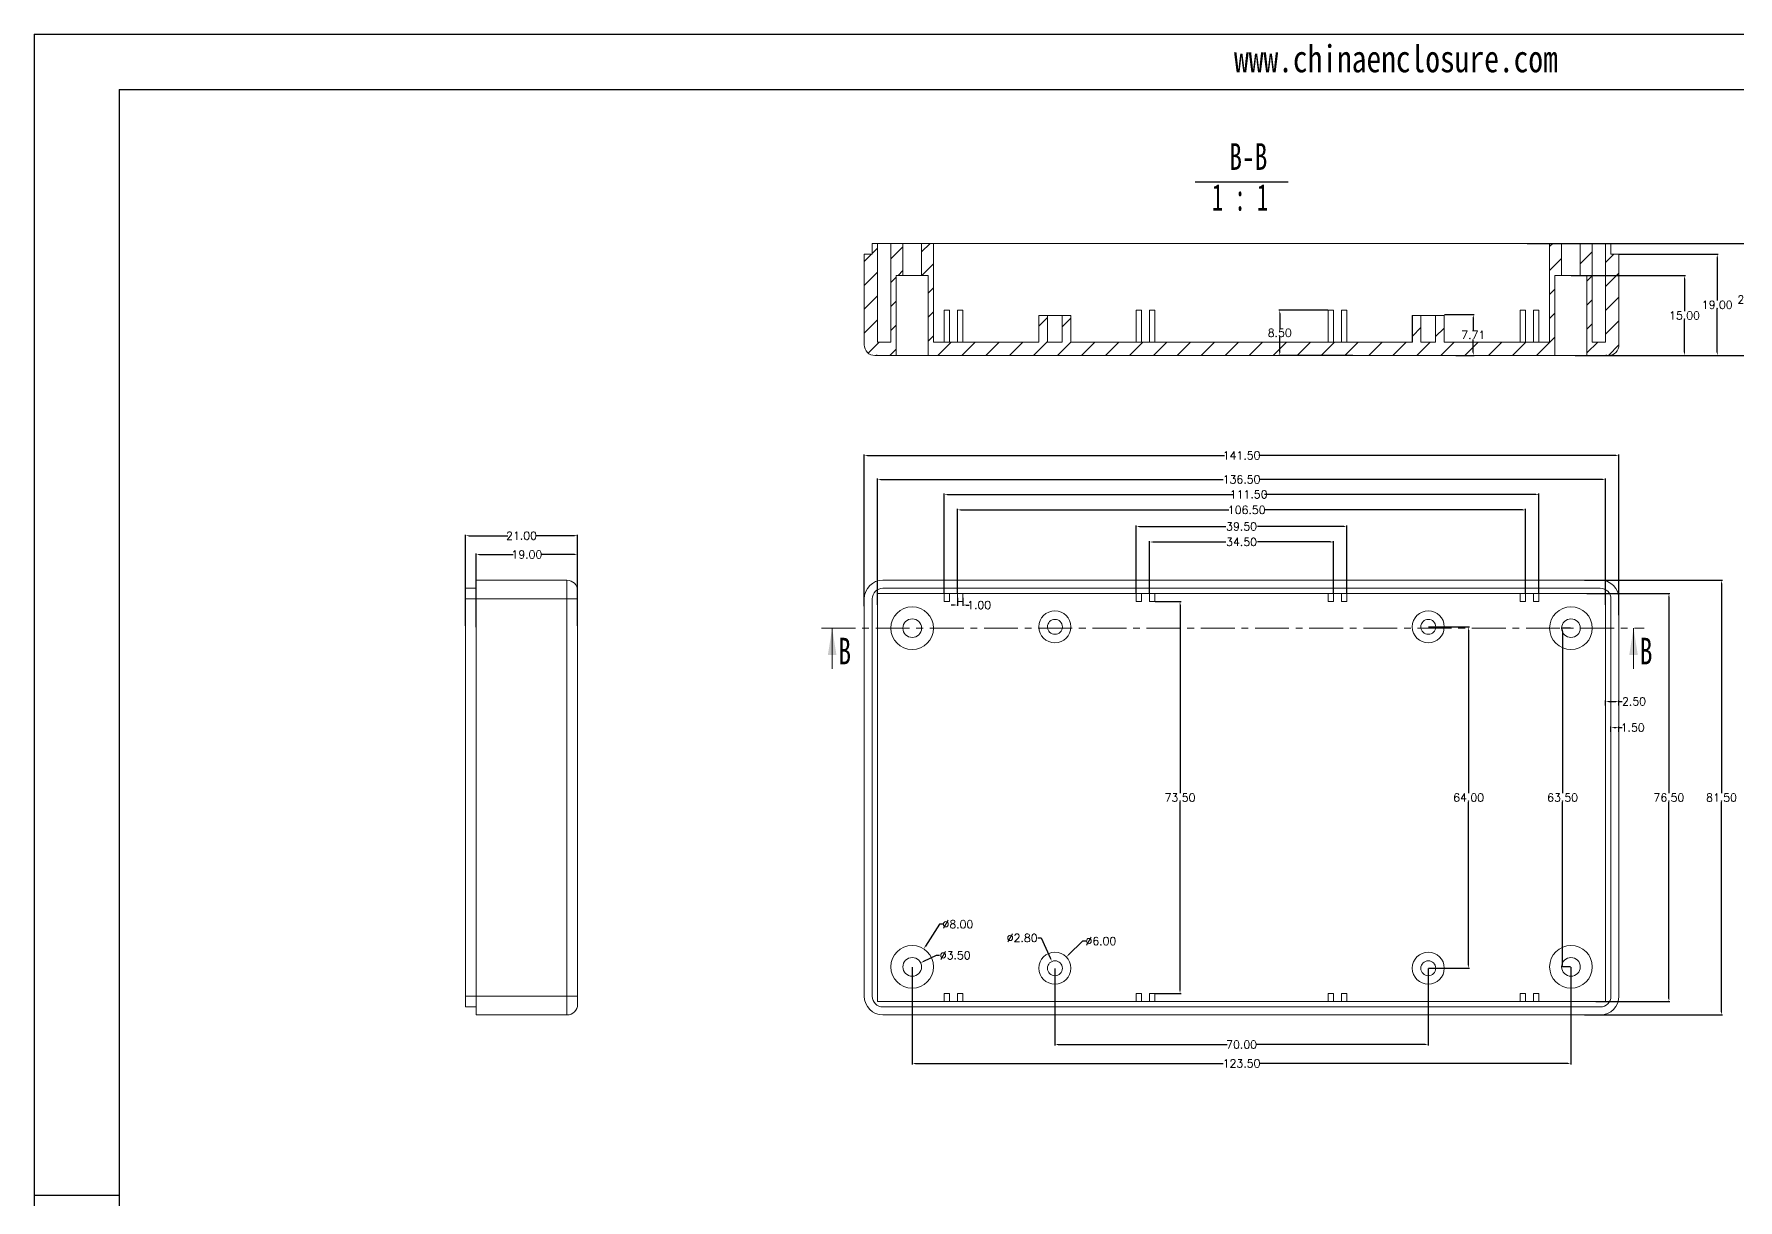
# Model space of a CAD drawing. Header units: inches. Extents: x 1849 to 3202, y 573 to 1008.
# Drawn here: x 1849.3 to 2168.7, y 789.9 to 1008.5 of the extents above; entities that cross this region are included whole.
import ezdxf

# ---------------------------------------------------------------- set-up
doc = ezdxf.new("R2010")
doc.units = ezdxf.units.IN
doc.linetypes.add('CENTER', pattern=[10.16, 6.35, -1.27, 1.27, -1.27])
doc.layers.add('10', color=7, linetype='Continuous')
doc.layers.add('文字', color=81, linetype='Continuous')
doc.styles.add('SLDTEXTSTYLE6', font='TXT', dxfattribs={"width": 0.7})
doc.styles.add('SLDTEXTSTYLE7', font='TXT', dxfattribs={"width": 0.62})
doc.styles.get("Standard").update_dxf_attribs({"font": 'txt', "bigfont": 'gbcbig.shx'})
doc.styles.add('宋体', font='', dxfattribs={"width": 0.8, "height": 3.5})
doc.styles.get('宋体').set_extended_font_data('SimSun')
doc.dimstyles.new('2', dxfattribs={"dimtxt": 1.5, "dimasz": 0.6, "dimexe": 0.18, "dimexo": 0.0625, "dimgap": 0.09, "dimtad": 0, "dimtih": 1, "dimtoh": 1, "dimzin": 0, "dimdsep": 46, "dimtxsty": 'Standard', "dimcen": 0, "dimadec": 0, "dimazin": 2, "dimtfac": 1, "dimtofl": 0, "dimtmove": 0, "dimatfit": 3, "dimfxl": 1, "dimtolj": 1, "dimtzin": 0, "dimarcsym": 0})
pattern_1 = [(45, (0, 11.659), (-2.245064, 2.245064), [])]

# ---------------------------------------------------------------- blocks, each defined once
blk = doc.blocks.new('SW_NOTE_0')
at = {"layer": '10', "color": 0}
blk.add_line((-4.36, -0.82), (13.09, -0.82), dxfattribs=at)
at = {"layer": '10', "color": 0, "char_height": 5, "attachment_point": 2}
for s, insert, style in [('B-B', (5.62, 6.45), 'SLDTEXTSTYLE6'), ('1 : 1', (4.07, -1.19), 'SLDTEXTSTYLE7')]:
    blk.add_mtext(s, dxfattribs=dict(at, insert=insert, style=style))
blk = doc.blocks.new('*D227')
at = {"color": 0, "lineweight": -2, "transparency": 16777216}
for p, q in [((1932.16, 897.28), (1932.16, 911.1)), ((1932.76, 910.92), (1939.07, 910.92)), ((1950.56, 910.92), (1944.25, 910.92)), ((1951.16, 898.97), (1951.16, 911.1))]:
    blk.add_line(p, q, dxfattribs=at)
at = {"color": 0, "transparency": 16777216}
for points in [[(1932.76, 911.02), (1932.76, 910.82), (1932.16, 910.92)], [(1950.56, 911.02), (1950.56, 910.82), (1951.16, 910.92)]]:
    blk.add_solid(points, dxfattribs=at)
at = {"layer": 'Defpoints', "color": 0, "transparency": 16777216}
for p in [(1951.16, 910.92), (1951.16, 898.91), (1932.16, 897.22)]:
    blk.add_point(p, dxfattribs=at)
at = {"color": 0, "transparency": 16777216, "insert": (1941.66, 910.92), "char_height": 1.5, "attachment_point": 5}
blk.add_mtext('\\A1;19.00', dxfattribs=at)
blk = doc.blocks.new('*D228')
at = {"color": 0, "lineweight": -2, "transparency": 16777216}
for p, q in [((1930.16, 897.56), (1930.16, 914.63)), ((1930.76, 914.45), (1938.07, 914.45)), ((1950.56, 914.45), (1943.25, 914.45)), ((1951.16, 897.56), (1951.16, 914.63))]:
    blk.add_line(p, q, dxfattribs=at)
at = {"color": 0, "transparency": 16777216}
for points in [[(1930.76, 914.55), (1930.76, 914.35), (1930.16, 914.45)], [(1950.56, 914.55), (1950.56, 914.35), (1951.16, 914.45)]]:
    blk.add_solid(points, dxfattribs=at)
at = {"layer": 'Defpoints', "color": 0, "transparency": 16777216}
for p in [(1951.16, 914.45), (1930.16, 897.5), (1951.16, 897.5)]:
    blk.add_point(p, dxfattribs=at)
at = {"color": 0, "transparency": 16777216, "insert": (1940.66, 914.45), "char_height": 1.5, "attachment_point": 5}
blk.add_mtext('\\A1;21.00', dxfattribs=at)
blk = doc.blocks.new('*D229')
at = {"color": 0, "lineweight": -2, "transparency": 16777216}
for p, q in [((2040.65, 833.3), (2040.65, 818.87)), ((2110.65, 833.3), (2110.65, 818.87)), ((2041.25, 819.05), (2072.94, 819.05)), ((2110.05, 819.05), (2078.37, 819.05))]:
    blk.add_line(p, q, dxfattribs=at)
at = {"color": 0, "transparency": 16777216}
for points in [[(2041.25, 819.15), (2041.25, 818.95), (2040.65, 819.05)], [(2110.05, 819.15), (2110.05, 818.95), (2110.65, 819.05)]]:
    blk.add_solid(points, dxfattribs=at)
at = {"layer": 'Defpoints', "color": 0, "transparency": 16777216}
for p in [(2040.65, 833.36), (2110.65, 833.36), (2110.65, 819.05)]:
    blk.add_point(p, dxfattribs=at)
at = {"color": 0, "transparency": 16777216, "insert": (2075.65, 819.05), "char_height": 1.5, "attachment_point": 5}
blk.add_mtext('\\A1;70.00', dxfattribs=at)
blk = doc.blocks.new('*D230')
at = {"color": 0, "lineweight": -2, "transparency": 16777216}
for p, q in [((2013.9, 833.55), (2013.9, 815.32)), ((2137.4, 833.55), (2137.4, 815.32)), ((2014.5, 815.5), (2072.19, 815.5)), ((2136.8, 815.5), (2079.12, 815.5))]:
    blk.add_line(p, q, dxfattribs=at)
at = {"color": 0, "transparency": 16777216}
for points in [[(2014.5, 815.6), (2014.5, 815.4), (2013.9, 815.5)], [(2136.8, 815.6), (2136.8, 815.4), (2137.4, 815.5)]]:
    blk.add_solid(points, dxfattribs=at)
at = {"layer": 'Defpoints', "color": 0, "transparency": 16777216}
for p in [(2013.9, 833.61), (2137.4, 833.61), (2137.4, 815.5)]:
    blk.add_point(p, dxfattribs=at)
at = {"color": 0, "transparency": 16777216, "insert": (2075.65, 815.5), "char_height": 1.5, "attachment_point": 5}
blk.add_mtext('\\A1;123.50', dxfattribs=at)
blk = doc.blocks.new('*D231')
at = {"color": 0, "lineweight": -2, "transparency": 16777216}
for p, q in [((2137.34, 897.11), (2135.65, 897.11)), ((2135.83, 896.51), (2135.83, 866.2)), ((2135.83, 834.21), (2135.83, 864.52)), ((2137.34, 833.61), (2135.65, 833.61))]:
    blk.add_line(p, q, dxfattribs=at)
at = {"color": 0, "transparency": 16777216}
for points in [[(2135.73, 896.51), (2135.93, 896.51), (2135.83, 897.11)], [(2135.73, 834.21), (2135.93, 834.21), (2135.83, 833.61)]]:
    blk.add_solid(points, dxfattribs=at)
at = {"layer": 'Defpoints', "color": 0, "transparency": 16777216}
for p in [(2135.83, 897.11), (2137.4, 897.11), (2137.4, 833.61)]:
    blk.add_point(p, dxfattribs=at)
at = {"color": 0, "transparency": 16777216, "insert": (2135.83, 865.36), "char_height": 1.5, "attachment_point": 5}
blk.add_mtext('\\A1;63.50', dxfattribs=at)
blk = doc.blocks.new('*D232')
at = {"color": 0, "lineweight": -2, "transparency": 16777216}
for p, q in [((2110.71, 897.36), (2118.39, 897.36)), ((2118.21, 896.76), (2118.21, 866.2)), ((2118.21, 833.96), (2118.21, 864.52)), ((2110.71, 833.36), (2118.39, 833.36))]:
    blk.add_line(p, q, dxfattribs=at)
at = {"color": 0, "transparency": 16777216}
for points in [[(2118.11, 896.76), (2118.31, 896.76), (2118.21, 897.36)], [(2118.11, 833.96), (2118.31, 833.96), (2118.21, 833.36)]]:
    blk.add_solid(points, dxfattribs=at)
at = {"layer": 'Defpoints', "color": 0, "transparency": 16777216}
for p in [(2110.65, 897.36), (2110.65, 833.36), (2118.21, 833.36)]:
    blk.add_point(p, dxfattribs=at)
at = {"color": 0, "transparency": 16777216, "insert": (2118.21, 865.36), "char_height": 1.5, "attachment_point": 5}
blk.add_mtext('\\A1;64.00', dxfattribs=at)
blk = doc.blocks.new('*D233')
at = {"color": 0, "lineweight": -2, "transparency": 16777216}
for p, q in [((2019.9, 903.67), (2019.9, 922.38)), ((2020.5, 922.2), (2074.01, 922.2)), ((2130.8, 922.2), (2079.94, 922.2)), ((2131.4, 903.67), (2131.4, 922.38))]:
    blk.add_line(p, q, dxfattribs=at)
at = {"color": 0, "transparency": 16777216}
for points in [[(2020.5, 922.3), (2020.5, 922.1), (2019.9, 922.2)], [(2130.8, 922.3), (2130.8, 922.1), (2131.4, 922.2)]]:
    blk.add_solid(points, dxfattribs=at)
at = {"layer": 'Defpoints', "color": 0, "transparency": 16777216}
for p in [(2131.4, 922.2), (2019.9, 903.61), (2131.4, 903.61)]:
    blk.add_point(p, dxfattribs=at)
at = {"color": 0, "transparency": 16777216, "insert": (2076.97, 922.2), "char_height": 1.5, "attachment_point": 5}
blk.add_mtext('\\A1;111.50', dxfattribs=at)
blk = doc.blocks.new('*D234')
at = {"color": 0, "lineweight": -2, "transparency": 16777216}
for p, q in [((2022.4, 903.67), (2022.4, 919.47)), ((2023, 919.29), (2073.27, 919.29)), ((2128.3, 919.29), (2079.95, 919.29)), ((2128.9, 903.67), (2128.9, 919.47))]:
    blk.add_line(p, q, dxfattribs=at)
at = {"color": 0, "transparency": 16777216}
for points in [[(2023, 919.39), (2023, 919.19), (2022.4, 919.29)], [(2128.3, 919.39), (2128.3, 919.19), (2128.9, 919.29)]]:
    blk.add_solid(points, dxfattribs=at)
at = {"layer": 'Defpoints', "color": 0, "transparency": 16777216}
for p in [(2022.4, 919.29), (2022.4, 903.61), (2128.9, 903.61)]:
    blk.add_point(p, dxfattribs=at)
at = {"color": 0, "transparency": 16777216, "insert": (2076.61, 919.29), "char_height": 1.5, "attachment_point": 5}
blk.add_mtext('\\A1;106.50', dxfattribs=at)
blk = doc.blocks.new('*D235')
at = {"color": 0, "lineweight": -2, "transparency": 16777216}
for p, q in [((2055.9, 903.67), (2055.9, 916.36)), ((2056.5, 916.18), (2072.69, 916.18)), ((2094.8, 916.18), (2078.62, 916.18)), ((2095.4, 903.67), (2095.4, 916.36))]:
    blk.add_line(p, q, dxfattribs=at)
at = {"color": 0, "transparency": 16777216}
for points in [[(2056.5, 916.28), (2056.5, 916.08), (2055.9, 916.18)], [(2094.8, 916.28), (2094.8, 916.08), (2095.4, 916.18)]]:
    blk.add_solid(points, dxfattribs=at)
at = {"layer": 'Defpoints', "color": 0, "transparency": 16777216}
for p in [(2095.4, 916.18), (2055.9, 903.61), (2095.4, 903.61)]:
    blk.add_point(p, dxfattribs=at)
at = {"color": 0, "transparency": 16777216, "insert": (2075.65, 916.18), "char_height": 1.5, "attachment_point": 5}
blk.add_mtext('\\A1;39.50', dxfattribs=at)
blk = doc.blocks.new('*D236')
at = {"color": 0, "lineweight": -2, "transparency": 16777216}
for p, q in [((2058.4, 903.67), (2058.4, 913.45)), ((2059, 913.27), (2072.69, 913.27)), ((2092.3, 913.27), (2078.62, 913.27)), ((2092.9, 903.67), (2092.9, 913.45))]:
    blk.add_line(p, q, dxfattribs=at)
at = {"color": 0, "transparency": 16777216}
for points in [[(2059, 913.37), (2059, 913.17), (2058.4, 913.27)], [(2092.3, 913.37), (2092.3, 913.17), (2092.9, 913.27)]]:
    blk.add_solid(points, dxfattribs=at)
at = {"layer": 'Defpoints', "color": 0, "transparency": 16777216}
for p in [(2092.9, 913.27), (2058.4, 903.61), (2092.9, 903.61)]:
    blk.add_point(p, dxfattribs=at)
at = {"color": 0, "transparency": 16777216, "insert": (2075.65, 913.27), "char_height": 1.5, "attachment_point": 5}
blk.add_mtext('\\A1;34.50', dxfattribs=at)
blk = doc.blocks.new('*D237')
at = {"color": 0, "lineweight": -2, "transparency": 16777216}
for p, q in [((2021.8, 901.45), (2021.2, 901.45)), ((2022.4, 902.8), (2022.4, 901.27)), ((2023.4, 902.8), (2023.4, 901.27)), ((2024, 901.45), (2024.6, 901.45))]:
    blk.add_line(p, q, dxfattribs=at)
at = {"color": 0, "transparency": 16777216}
for points in [[(2021.8, 901.55), (2021.8, 901.35), (2022.4, 901.45)], [(2024, 901.55), (2024, 901.35), (2023.4, 901.45)]]:
    blk.add_solid(points, dxfattribs=at)
at = {"layer": 'Defpoints', "color": 0, "transparency": 16777216}
for p in [(2022.4, 902.86), (2023.4, 902.86), (2023.4, 901.45)]:
    blk.add_point(p, dxfattribs=at)
at = {"color": 0, "transparency": 16777216, "insert": (2026.44, 901.45), "char_height": 1.5, "attachment_point": 5}
blk.add_mtext('\\A1;1.00', dxfattribs=at)
blk = doc.blocks.new('*D238')
at = {"color": 0, "lineweight": -2, "transparency": 16777216}
for p, q in [((2007.4, 901.51), (2007.4, 925.17)), ((2008, 924.99), (2072.19, 924.99)), ((2143.3, 924.99), (2079.12, 924.99)), ((2143.9, 901.51), (2143.9, 925.17))]:
    blk.add_line(p, q, dxfattribs=at)
at = {"color": 0, "transparency": 16777216}
for points in [[(2008, 925.09), (2008, 924.89), (2007.4, 924.99)], [(2143.3, 925.09), (2143.3, 924.89), (2143.9, 924.99)]]:
    blk.add_solid(points, dxfattribs=at)
at = {"layer": 'Defpoints', "color": 0, "transparency": 16777216}
for p in [(2143.9, 924.99), (2007.4, 901.45), (2143.9, 901.45)]:
    blk.add_point(p, dxfattribs=at)
at = {"color": 0, "transparency": 16777216, "insert": (2075.65, 924.99), "char_height": 1.5, "attachment_point": 5}
blk.add_mtext('\\A1;136.50', dxfattribs=at)
blk = doc.blocks.new('*D239')
at = {"color": 0, "lineweight": -2, "transparency": 16777216}
for p, q in [((2004.9, 901.23), (2004.9, 929.68)), ((2146.4, 899.52), (2146.4, 929.68)), ((2005.5, 929.5), (2072.44, 929.5)), ((2145.8, 929.5), (2078.87, 929.5))]:
    blk.add_line(p, q, dxfattribs=at)
at = {"color": 0, "transparency": 16777216}
for points in [[(2005.5, 929.6), (2005.5, 929.4), (2004.9, 929.5)], [(2145.8, 929.6), (2145.8, 929.4), (2146.4, 929.5)]]:
    blk.add_solid(points, dxfattribs=at)
at = {"layer": 'Defpoints', "color": 0, "transparency": 16777216}
for p in [(2004.9, 929.5), (2004.9, 901.17), (2146.4, 899.46)]:
    blk.add_point(p, dxfattribs=at)
at = {"color": 0, "transparency": 16777216, "insert": (2075.65, 929.5), "char_height": 1.5, "attachment_point": 5}
blk.add_mtext('\\A1;141.50', dxfattribs=at)
blk = doc.blocks.new('*D240')
at = {"color": 0, "lineweight": -2, "transparency": 16777216}
for p, q in [((2140.38, 903.61), (2155.94, 903.61)), ((2155.76, 903.01), (2155.76, 866.2)), ((2155.76, 827.71), (2155.76, 864.52)), ((2142.05, 827.11), (2155.94, 827.11))]:
    blk.add_line(p, q, dxfattribs=at)
at = {"color": 0, "transparency": 16777216}
for points in [[(2155.66, 903.01), (2155.86, 903.01), (2155.76, 903.61)], [(2155.66, 827.71), (2155.86, 827.71), (2155.76, 827.11)]]:
    blk.add_solid(points, dxfattribs=at)
at = {"layer": 'Defpoints', "color": 0, "transparency": 16777216}
for p in [(2140.31, 903.61), (2155.76, 903.61), (2141.98, 827.11)]:
    blk.add_point(p, dxfattribs=at)
at = {"color": 0, "transparency": 16777216, "insert": (2155.76, 865.36), "char_height": 1.5, "attachment_point": 5}
blk.add_mtext('\\A1;76.50', dxfattribs=at)
blk = doc.blocks.new('*D241')
at = {"color": 0, "lineweight": -2, "transparency": 16777216}
for p, q in [((2139.94, 906.11), (2165.81, 906.11)), ((2165.63, 905.51), (2165.63, 866.2)), ((2165.63, 825.21), (2165.63, 864.52)), ((2139.94, 824.61), (2165.81, 824.61))]:
    blk.add_line(p, q, dxfattribs=at)
at = {"color": 0, "transparency": 16777216}
for points in [[(2165.53, 905.51), (2165.73, 905.51), (2165.63, 906.11)], [(2165.53, 825.21), (2165.73, 825.21), (2165.63, 824.61)]]:
    blk.add_solid(points, dxfattribs=at)
at = {"layer": 'Defpoints', "color": 0, "transparency": 16777216}
for p in [(2139.87, 906.11), (2165.63, 906.11), (2139.87, 824.61)]:
    blk.add_point(p, dxfattribs=at)
at = {"color": 0, "transparency": 16777216, "insert": (2165.63, 865.36), "char_height": 1.5, "attachment_point": 5}
blk.add_mtext('\\A1;81.50', dxfattribs=at)
blk = doc.blocks.new('*D242')
at = {"color": 0, "lineweight": -2, "transparency": 16777216}
for p, q in [((2143.9, 882.61), (2143.9, 883.56)), ((2144.5, 883.38), (2145.8, 883.38)), ((2146.4, 882.61), (2146.4, 883.56)), ((2146.4, 883.38), (2147, 883.38))]:
    blk.add_line(p, q, dxfattribs=at)
at = {"color": 0, "transparency": 16777216}
for points in [[(2144.5, 883.48), (2144.5, 883.28), (2143.9, 883.38)], [(2145.8, 883.48), (2145.8, 883.28), (2146.4, 883.38)]]:
    blk.add_solid(points, dxfattribs=at)
at = {"layer": 'Defpoints', "color": 0, "transparency": 16777216}
for p in [(2143.9, 882.54), (2146.4, 883.38), (2146.4, 882.54)]:
    blk.add_point(p, dxfattribs=at)
at = {"color": 0, "transparency": 16777216, "insert": (2149.22, 883.38), "char_height": 1.5, "attachment_point": 5}
blk.add_mtext('\\A1;2.50', dxfattribs=at)
blk = doc.blocks.new('*D243')
at = {"color": 0, "lineweight": -2, "transparency": 16777216}
for p, q in [((2144.9, 877.7), (2144.9, 878.65)), ((2145.5, 878.47), (2145.8, 878.47)), ((2146.4, 877.7), (2146.4, 878.65)), ((2146.4, 878.47), (2147, 878.47))]:
    blk.add_line(p, q, dxfattribs=at)
at = {"color": 0, "transparency": 16777216}
for points in [[(2145.5, 878.57), (2145.5, 878.37), (2144.9, 878.47)], [(2145.8, 878.57), (2145.8, 878.37), (2146.4, 878.47)]]:
    blk.add_solid(points, dxfattribs=at)
at = {"layer": 'Defpoints', "color": 0, "transparency": 16777216}
for p in [(2146.4, 878.47), (2144.9, 877.63), (2146.4, 877.63)]:
    blk.add_point(p, dxfattribs=at)
at = {"color": 0, "transparency": 16777216, "insert": (2148.97, 878.47), "char_height": 1.5, "attachment_point": 5}
blk.add_mtext('\\A1;1.50', dxfattribs=at)
blk = doc.blocks.new('*D244')
at = {"color": 0, "lineweight": -2, "transparency": 16777216}
for p, q in [((2019.02, 841.6), (2016.38, 837.48)), ((2019.62, 841.6), (2019.02, 841.6))]:
    blk.add_line(p, q, dxfattribs=at)
at = {"color": 0, "transparency": 16777216}
blk.add_solid([(2016.3, 837.54), (2016.47, 837.43), (2016.06, 836.98)], dxfattribs=at)
at = {"layer": 'Defpoints', "color": 0, "transparency": 16777216}
for p in [(2016.06, 836.98), (2011.74, 830.24)]:
    blk.add_point(p, dxfattribs=at)
at = {"color": 0, "transparency": 16777216, "insert": (2022.46, 841.6), "char_height": 1.5, "attachment_point": 5}
blk.add_mtext('\\A1;∅8.00', dxfattribs=at)
blk = doc.blocks.new('*D245')
at = {"color": 0, "lineweight": -2, "transparency": 16777216}
for p, q in [((2018.4, 835.77), (2016.02, 834.62)), ((2019, 835.77), (2018.4, 835.77))]:
    blk.add_line(p, q, dxfattribs=at)
at = {"color": 0, "transparency": 16777216}
blk.add_solid([(2015.98, 834.72), (2016.06, 834.53), (2015.48, 834.37)], dxfattribs=at)
at = {"layer": 'Defpoints', "color": 0, "transparency": 16777216}
for p in [(2015.48, 834.37), (2012.32, 832.85)]:
    blk.add_point(p, dxfattribs=at)
at = {"color": 0, "transparency": 16777216, "insert": (2021.96, 835.77), "char_height": 1.5, "attachment_point": 5}
blk.add_mtext('\\A1;∅3.50', dxfattribs=at)
blk = doc.blocks.new('*D246')
at = {"color": 0, "lineweight": -2, "transparency": 16777216}
for p, q in [((2045.83, 838.45), (2043.22, 835.88)), ((2046.43, 838.45), (2045.83, 838.45))]:
    blk.add_line(p, q, dxfattribs=at)
at = {"color": 0, "transparency": 16777216}
blk.add_solid([(2043.15, 835.95), (2043.29, 835.81), (2042.79, 835.46)], dxfattribs=at)
at = {"layer": 'Defpoints', "color": 0, "transparency": 16777216}
for p in [(2042.79, 835.46), (2038.51, 831.26)]:
    blk.add_point(p, dxfattribs=at)
at = {"color": 0, "transparency": 16777216, "insert": (2049.27, 838.45), "char_height": 1.5, "attachment_point": 5}
blk.add_mtext('\\A1;∅6.00', dxfattribs=at)
blk = doc.blocks.new('*D247')
at = {"color": 0, "lineweight": -2, "transparency": 16777216}
for p, q in [((2037.47, 839.03), (2038.07, 839.03)), ((2038.07, 839.03), (2039.82, 835.18))]:
    blk.add_line(p, q, dxfattribs=at)
at = {"color": 0, "transparency": 16777216}
blk.add_solid([(2039.91, 835.22), (2039.73, 835.14), (2040.07, 834.63)], dxfattribs=at)
at = {"layer": 'Defpoints', "color": 0, "transparency": 16777216}
for p in [(2040.07, 834.63), (2041.23, 832.08)]:
    blk.add_point(p, dxfattribs=at)
at = {"color": 0, "transparency": 16777216, "insert": (2034.51, 839.03), "char_height": 1.5, "attachment_point": 5}
blk.add_mtext('\\A1;∅2.80', dxfattribs=at)
blk = doc.blocks.new('*D248')
at = {"color": 0, "lineweight": -2, "transparency": 16777216}
for p, q in [((2059.46, 902.11), (2064.29, 902.11)), ((2064.11, 901.51), (2064.11, 866.2)), ((2064.11, 829.21), (2064.11, 864.52)), ((2059.46, 828.61), (2064.29, 828.61))]:
    blk.add_line(p, q, dxfattribs=at)
at = {"color": 0, "transparency": 16777216}
for points in [[(2064.01, 901.51), (2064.21, 901.51), (2064.11, 902.11)], [(2064.01, 829.21), (2064.21, 829.21), (2064.11, 828.61)]]:
    blk.add_solid(points, dxfattribs=at)
at = {"layer": 'Defpoints', "color": 0, "transparency": 16777216}
for p in [(2059.4, 902.11), (2064.11, 902.11), (2059.4, 828.61)]:
    blk.add_point(p, dxfattribs=at)
at = {"color": 0, "transparency": 16777216, "insert": (2064.11, 865.36), "char_height": 1.5, "attachment_point": 5}
blk.add_mtext('\\A1;73.50', dxfattribs=at)
blk = doc.blocks.new('*D256')
at = {"color": 0, "lineweight": -2, "transparency": 16777216}
for p, q in [((2091.84, 956.73), (2082.62, 956.73)), ((2082.8, 956.13), (2082.8, 953.32)), ((2082.8, 948.83), (2082.8, 951.64)), ((2096.48, 948.23), (2082.62, 948.23))]:
    blk.add_line(p, q, dxfattribs=at)
at = {"color": 0, "transparency": 16777216}
for points in [[(2082.7, 956.13), (2082.9, 956.13), (2082.8, 956.73)], [(2082.7, 948.83), (2082.9, 948.83), (2082.8, 948.23)]]:
    blk.add_solid(points, dxfattribs=at)
at = {"layer": 'Defpoints', "color": 0, "transparency": 16777216}
for p in [(2082.8, 956.73), (2091.9, 956.73), (2096.54, 948.23)]:
    blk.add_point(p, dxfattribs=at)
at = {"color": 0, "transparency": 16777216, "insert": (2082.8, 952.48), "char_height": 1.5, "attachment_point": 5}
blk.add_mtext('\\A1;8.50', dxfattribs=at)
blk = doc.blocks.new('*D257')
at = {"color": 0, "lineweight": -2, "transparency": 16777216}
for p, q in [((2113.7, 955.94), (2119.26, 955.94)), ((2119.08, 955.34), (2119.08, 952.93)), ((2119.08, 948.83), (2119.08, 951.25)), ((2115.8, 948.23), (2119.26, 948.23))]:
    blk.add_line(p, q, dxfattribs=at)
at = {"color": 0, "transparency": 16777216}
for points in [[(2118.98, 955.34), (2119.18, 955.34), (2119.08, 955.94)], [(2118.98, 948.83), (2119.18, 948.83), (2119.08, 948.23)]]:
    blk.add_solid(points, dxfattribs=at)
at = {"layer": 'Defpoints', "color": 0, "transparency": 16777216}
for p in [(2113.64, 955.94), (2115.74, 948.23), (2119.08, 948.23)]:
    blk.add_point(p, dxfattribs=at)
at = {"color": 0, "transparency": 16777216, "insert": (2119.08, 952.09), "char_height": 1.5, "attachment_point": 5}
blk.add_mtext('\\A1;7.71', dxfattribs=at)
blk = doc.blocks.new('*D258')
at = {"color": 0, "lineweight": -2, "transparency": 16777216}
for p, q in [((2137.46, 963.23), (2158.87, 963.23)), ((2158.69, 962.63), (2158.69, 956.57)), ((2158.69, 948.83), (2158.69, 954.89)), ((2138.9, 948.23), (2158.87, 948.23))]:
    blk.add_line(p, q, dxfattribs=at)
at = {"color": 0, "transparency": 16777216}
for points in [[(2158.59, 962.63), (2158.79, 962.63), (2158.69, 963.23)], [(2158.59, 948.83), (2158.79, 948.83), (2158.69, 948.23)]]:
    blk.add_solid(points, dxfattribs=at)
at = {"layer": 'Defpoints', "color": 0, "transparency": 16777216}
for p in [(2137.4, 963.23), (2138.83, 948.23), (2158.69, 948.23)]:
    blk.add_point(p, dxfattribs=at)
at = {"color": 0, "transparency": 16777216, "insert": (2158.69, 955.73), "char_height": 1.5, "attachment_point": 5}
blk.add_mtext('\\A1;15.00', dxfattribs=at)
blk = doc.blocks.new('*D259')
at = {"color": 0, "lineweight": -2, "transparency": 16777216}
for p, q in [((2146.46, 967.23), (2165, 967.23)), ((2164.82, 966.63), (2164.82, 958.57)), ((2164.82, 948.83), (2164.82, 956.89)), ((2138.19, 948.23), (2165, 948.23))]:
    blk.add_line(p, q, dxfattribs=at)
at = {"color": 0, "transparency": 16777216}
for points in [[(2164.72, 966.63), (2164.92, 966.63), (2164.82, 967.23)], [(2164.72, 948.83), (2164.92, 948.83), (2164.82, 948.23)]]:
    blk.add_solid(points, dxfattribs=at)
at = {"layer": 'Defpoints', "color": 0, "transparency": 16777216}
for p in [(2146.4, 967.23), (2164.82, 967.23), (2138.13, 948.23)]:
    blk.add_point(p, dxfattribs=at)
at = {"color": 0, "transparency": 16777216, "insert": (2164.82, 957.73), "char_height": 1.5, "attachment_point": 5}
blk.add_mtext('\\A1;19.00', dxfattribs=at)
blk = doc.blocks.new('*D260')
at = {"color": 0, "lineweight": -2, "transparency": 16777216}
for p, q in [((2129.17, 969.23), (2171.69, 969.23)), ((2171.51, 968.63), (2171.51, 959.57)), ((2171.51, 948.83), (2171.51, 957.89)), ((2138.19, 948.23), (2171.69, 948.23))]:
    blk.add_line(p, q, dxfattribs=at)
at = {"color": 0, "transparency": 16777216}
for points in [[(2171.41, 968.63), (2171.61, 968.63), (2171.51, 969.23)], [(2171.41, 948.83), (2171.61, 948.83), (2171.51, 948.23)]]:
    blk.add_solid(points, dxfattribs=at)
at = {"layer": 'Defpoints', "color": 0, "transparency": 16777216}
for p in [(2129.11, 969.23), (2171.51, 969.23), (2138.13, 948.23)]:
    blk.add_point(p, dxfattribs=at)
at = {"color": 0, "transparency": 16777216, "insert": (2171.51, 958.73), "char_height": 1.5, "attachment_point": 5}
blk.add_mtext('\\A1;21.00', dxfattribs=at)

msp = doc.modelspace()

# ---------------------------------------------------------------- hatches: boundary and pattern name
at = {"linetype": 'Continuous', "lineweight": 0}
h = msp.add_hatch(dxfattribs=at)
h.set_pattern_fill('ANSI31', color=4, style=0)
h.set_pattern_definition(pattern_1)
edge = h.paths.add_edge_path(flags=0)
edge.add_line((2007.402, 969.232), (2006.402, 969.232))
edge.add_line((2006.402, 969.232), (2006.402, 967.232))
edge.add_line((2006.402, 967.232), (2004.902, 967.232))
edge.add_line((2004.902, 967.232), (2004.902, 950.232))
edge.add_arc((2006.902, 950.232), 2, 180, 270)
edge.add_line((2006.902, 948.232), (2007.152, 948.232))
edge.add_line((2007.152, 948.232), (2007.152, 948.282))
edge.add_line((2007.152, 948.282), (2007.352, 948.282))
edge.add_line((2007.352, 948.282), (2007.352, 948.232))
edge.add_line((2007.352, 948.232), (2010.902, 948.232))
edge.add_line((2010.902, 948.232), (2010.902, 963.232))
edge.add_line((2010.902, 963.232), (2012.152, 963.232))
edge.add_line((2012.152, 963.232), (2012.152, 969.232))
edge.add_line((2012.152, 969.232), (2009.902, 969.232))
edge.add_line((2009.902, 969.232), (2009.902, 950.732))
edge.add_line((2009.902, 950.732), (2007.402, 950.732))
edge.add_line((2007.402, 950.732), (2007.402, 969.232))
h = msp.add_hatch(dxfattribs=at)
h.set_pattern_fill('ANSI31', color=4, style=0)
h.set_pattern_definition(pattern_1)
h.paths.add_polyline_path([(2107.662, 950.732), (2043.641, 950.732), (2043.641, 955.732), (2042.029, 955.732), (2042.029, 950.732), (2039.274, 950.732), (2039.274, 955.732), (2037.662, 955.732), (2037.662, 950.732), (2017.902, 950.732), (2017.902, 969.232), (2015.652, 969.232), (2015.652, 963.232), (2016.902, 963.232), (2016.902, 948.232), (2134.402, 948.232), (2134.402, 963.232), (2135.652, 963.232), (2135.652, 969.232), (2133.402, 969.232), (2133.402, 950.732), (2113.641, 950.732), (2113.641, 955.732), (2112.029, 955.732), (2112.029, 950.732), (2109.274, 950.732), (2109.274, 955.732), (2107.662, 955.732)], flags=0)
h = msp.add_hatch(dxfattribs=at)
h.set_pattern_fill('ANSI31', color=4, style=0)
h.set_pattern_definition(pattern_1)
edge = h.paths.add_edge_path(flags=0)
edge.add_line((2146.402, 950.232), (2146.402, 967.232))
edge.add_line((2146.402, 967.232), (2144.902, 967.232))
edge.add_line((2144.902, 967.232), (2144.902, 969.232))
edge.add_line((2144.902, 969.232), (2143.902, 969.232))
edge.add_line((2143.902, 969.232), (2143.902, 950.732))
edge.add_line((2143.902, 950.732), (2141.402, 950.732))
edge.add_line((2141.402, 950.732), (2141.402, 969.232))
edge.add_line((2141.402, 969.232), (2139.152, 969.232))
edge.add_line((2139.152, 969.232), (2139.152, 963.232))
edge.add_line((2139.152, 963.232), (2140.402, 963.232))
edge.add_line((2140.402, 963.232), (2140.402, 948.232))
edge.add_line((2140.402, 948.232), (2143.952, 948.232))
edge.add_line((2143.952, 948.232), (2143.952, 948.282))
edge.add_line((2143.952, 948.282), (2144.152, 948.282))
edge.add_line((2144.152, 948.282), (2144.152, 948.232))
edge.add_line((2144.152, 948.232), (2144.402, 948.232))
edge.add_arc((2144.402, 950.232), 2, 270, 360)

# ---------------------------------------------------------------- linework, layer by layer
for p, q in [((1849.272, 1008.495), (2465.247, 1008.495)), ((1849.272, 1008.495), (1849.272, 572.957)), ((1865.211, 998.125), (2454.877, 998.125)), ((1865.211, 998.125), (1865.211, 583.327)), ((1865.211, 790.726), (1849.272, 790.726))]:
    msp.add_line(p, q)
at = {"color": 7, "linetype": 'Continuous', "lineweight": 15}
for p, q in [((2006.402, 969.232), (2006.402, 967.232)), ((2006.402, 969.232), (2007.402, 969.232)), ((2007.402, 950.732), (2007.402, 969.232)), ((2009.902, 969.232), (2007.402, 969.232)), ((2009.902, 950.732), (2009.902, 969.232)), ((2012.152, 969.232), (2009.902, 969.232)), ((2012.152, 963.232), (2012.152, 969.232)), ((2015.652, 969.232), (2012.152, 969.232)), ((2015.652, 969.232), (2015.652, 963.232)), ((2017.902, 969.232), (2015.652, 969.232)), ((2017.902, 969.232), (2017.902, 950.732)), ((2133.402, 969.232), (2017.902, 969.232)), ((2133.402, 969.232), (2133.402, 950.732)), ((2135.652, 969.232), (2133.402, 969.232)), ((2135.652, 969.232), (2135.652, 963.232)), ((2135.652, 969.232), (2139.152, 969.232)), ((2139.152, 963.232), (2139.152, 969.232)), ((2141.402, 969.232), (2139.152, 969.232)), ((2141.402, 950.732), (2141.402, 969.232)), ((2143.902, 969.232), (2141.402, 969.232)), ((2143.902, 969.232), (2143.902, 950.732)), ((2143.902, 969.232), (2144.902, 969.232)), ((2144.902, 967.232), (2144.902, 969.232)), ((2004.902, 950.232), (2004.902, 967.232)), ((2006.402, 967.232), (2004.902, 967.232)), ((2146.402, 967.232), (2144.902, 967.232)), ((2146.402, 967.232), (2146.402, 950.232)), ((2010.902, 948.232), (2010.902, 963.232)), ((2010.902, 963.232), (2012.152, 963.232)), ((2012.152, 963.232), (2015.652, 963.232)), ((2015.652, 963.232), (2016.902, 963.232)), ((2016.902, 963.232), (2016.902, 948.232)), ((2134.402, 963.232), (2135.652, 963.232)), ((2134.402, 963.232), (2134.402, 948.232)), ((2139.152, 963.232), (2135.652, 963.232)), ((2139.152, 963.232), (2140.402, 963.232)), ((2140.402, 948.232), (2140.402, 963.232)), ((2019.902, 956.732), (2019.902, 950.732)), ((2019.902, 956.732), (2020.902, 956.732)), ((2020.902, 956.732), (2020.902, 950.732)), ((2022.402, 956.732), (2023.402, 956.732)), ((2022.402, 956.732), (2022.402, 950.732)), ((2023.402, 956.732), (2023.402, 950.732)), ((2037.652, 955.732), (2037.652, 950.732)), ((2037.652, 955.732), (2037.662, 955.732)), ((2037.662, 950.732), (2037.662, 955.732)), ((2039.274, 955.732), (2037.662, 955.732)), ((2039.274, 950.732), (2039.274, 955.732)), ((2042.029, 955.732), (2039.274, 955.732)), ((2042.029, 955.732), (2042.029, 950.732)), ((2043.641, 955.732), (2042.029, 955.732)), ((2043.641, 955.732), (2043.641, 950.732)), ((2043.641, 955.732), (2043.652, 955.732)), ((2043.652, 950.732), (2043.652, 955.732)), ((2055.902, 956.732), (2055.902, 950.732)), ((2055.902, 956.732), (2056.902, 956.732)), ((2056.902, 956.732), (2056.902, 950.732)), ((2058.402, 956.732), (2059.402, 956.732)), ((2058.402, 956.732), (2058.402, 950.732)), ((2059.402, 956.732), (2059.402, 950.732)), ((2091.902, 956.732), (2091.902, 950.732)), ((2092.902, 956.732), (2091.902, 956.732)), ((2092.902, 956.732), (2092.902, 950.732)), ((2094.402, 956.732), (2094.402, 950.732)), ((2095.402, 956.732), (2094.402, 956.732)), ((2095.402, 956.732), (2095.402, 950.732)), ((2107.652, 955.732), (2107.652, 950.732)), ((2107.662, 955.732), (2107.652, 955.732)), ((2107.662, 955.732), (2107.662, 950.732)), ((2109.274, 955.732), (2107.662, 955.732)), ((2109.274, 955.732), (2109.274, 950.732)), ((2109.274, 955.732), (2112.029, 955.732)), ((2112.029, 950.732), (2112.029, 955.732)), ((2113.641, 955.732), (2112.029, 955.732)), ((2113.641, 950.732), (2113.641, 955.732)), ((2113.652, 955.732), (2113.641, 955.732)), ((2113.652, 950.732), (2113.652, 955.732)), ((2128.902, 956.732), (2127.902, 956.732)), ((2127.902, 956.732), (2127.902, 950.732)), ((2128.902, 956.732), (2128.902, 950.732)), ((2131.402, 956.732), (2130.402, 956.732)), ((2130.402, 956.732), (2130.402, 950.732)), ((2131.402, 956.732), (2131.402, 950.732)), ((2007.402, 950.732), (2009.902, 950.732)), ((2017.902, 950.732), (2037.662, 950.732)), ((2039.274, 950.732), (2042.029, 950.732)), ((2043.641, 950.732), (2107.662, 950.732)), ((2109.274, 950.732), (2112.029, 950.732)), ((2113.641, 950.732), (2133.402, 950.732)), ((2141.402, 950.732), (2143.902, 950.732)), ((2006.902, 948.232), (2007.152, 948.232)), ((2007.152, 948.282), (2007.152, 948.232)), ((2007.152, 948.282), (2007.352, 948.282)), ((2007.152, 948.232), (2007.352, 948.232)), ((2007.352, 948.282), (2007.352, 948.232)), ((2007.352, 948.232), (2010.902, 948.232)), ((2016.902, 948.232), (2010.902, 948.232)), ((2016.902, 948.232), (2134.402, 948.232)), ((2134.402, 948.232), (2140.402, 948.232)), ((2140.402, 948.232), (2143.952, 948.232)), ((2143.952, 948.282), (2144.152, 948.282)), ((2143.952, 948.232), (2143.952, 948.282)), ((2143.952, 948.232), (2144.152, 948.232)), ((2144.152, 948.232), (2144.152, 948.282)), ((2144.152, 948.232), (2144.402, 948.232)), ((1932.165, 904.609), (1930.165, 904.609)), ((1930.165, 902.609), (1930.165, 904.609)), ((1932.165, 902.609), (1932.165, 906.109)), ((1932.165, 906.109), (1949.165, 906.109)), ((1949.165, 902.609), (1949.165, 906.109)), ((1951.165, 904.109), (1951.165, 902.609)), ((2142.902, 906.109), (2008.402, 906.109)), ((2142.902, 904.609), (2008.402, 904.609)), ((1932.165, 902.609), (1930.165, 902.609)), ((1930.165, 828.109), (1930.165, 902.609)), ((1949.165, 902.609), (1932.165, 902.609)), ((1932.165, 828.109), (1932.165, 902.609)), ((1949.165, 828.109), (1949.165, 902.609)), ((1949.165, 902.609), (1951.165, 902.609)), ((1951.165, 902.609), (1951.165, 828.109)), ((2004.902, 902.609), (2004.902, 828.109)), ((2006.402, 902.609), (2006.402, 828.109)), ((2143.902, 903.609), (2007.402, 903.609)), ((2007.402, 903.609), (2007.402, 827.109)), ((2019.902, 903.609), (2019.902, 902.109)), ((2019.902, 902.109), (2020.902, 902.109)), ((2020.902, 902.109), (2020.902, 903.609)), ((2022.402, 903.609), (2022.402, 902.109)), ((2022.402, 902.109), (2023.402, 902.109)), ((2023.402, 902.109), (2023.402, 903.609)), ((2055.902, 903.609), (2055.902, 902.109)), ((2055.902, 902.109), (2056.902, 902.109)), ((2056.902, 902.109), (2056.902, 903.609)), ((2058.402, 903.609), (2058.402, 902.109)), ((2058.402, 902.109), (2059.402, 902.109)), ((2059.402, 902.109), (2059.402, 903.609)), ((2091.902, 902.109), (2091.902, 903.609)), ((2092.902, 902.109), (2091.902, 902.109)), ((2092.902, 903.609), (2092.902, 902.109)), ((2094.402, 902.109), (2094.402, 903.609)), ((2095.402, 902.109), (2094.402, 902.109)), ((2095.402, 903.609), (2095.402, 902.109)), ((2127.902, 902.109), (2127.902, 903.609)), ((2128.902, 902.109), (2127.902, 902.109)), ((2128.902, 903.609), (2128.902, 902.109)), ((2130.402, 902.109), (2130.402, 903.609)), ((2131.402, 902.109), (2130.402, 902.109)), ((2131.402, 903.609), (2131.402, 902.109)), ((2143.902, 827.109), (2143.902, 903.609)), ((2144.902, 828.109), (2144.902, 902.609)), ((2146.402, 828.109), (2146.402, 902.609)), ((1932.165, 828.109), (1930.165, 828.109)), ((1930.165, 826.109), (1930.165, 828.109)), ((1932.165, 828.109), (1949.165, 828.109)), ((1932.165, 824.609), (1932.165, 828.109)), ((1949.165, 828.109), (1951.165, 828.109)), ((1949.165, 824.609), (1949.165, 828.109)), ((1951.165, 828.109), (1951.165, 826.609)), ((2019.902, 828.609), (2020.902, 828.609)), ((2019.902, 827.109), (2019.902, 828.609)), ((2020.902, 828.609), (2020.902, 827.109)), ((2022.402, 828.609), (2023.402, 828.609)), ((2022.402, 827.109), (2022.402, 828.609)), ((2023.402, 828.609), (2023.402, 827.109)), ((2055.902, 827.109), (2055.902, 828.609)), ((2055.902, 828.609), (2056.902, 828.609)), ((2056.902, 828.609), (2056.902, 827.109)), ((2058.402, 828.609), (2059.402, 828.609)), ((2058.402, 827.109), (2058.402, 828.609)), ((2059.402, 828.609), (2059.402, 827.109)), ((2091.902, 828.609), (2091.902, 827.109)), ((2092.902, 828.609), (2091.902, 828.609)), ((2092.902, 827.109), (2092.902, 828.609)), ((2094.402, 828.609), (2094.402, 827.109)), ((2095.402, 828.609), (2094.402, 828.609)), ((2095.402, 827.109), (2095.402, 828.609)), ((2127.902, 828.609), (2127.902, 827.109)), ((2128.902, 828.609), (2127.902, 828.609)), ((2128.902, 827.109), (2128.902, 828.609)), ((2130.402, 828.609), (2130.402, 827.109)), ((2131.402, 828.609), (2130.402, 828.609)), ((2131.402, 827.109), (2131.402, 828.609)), ((1932.165, 826.109), (1930.165, 826.109)), ((1949.165, 824.609), (1932.165, 824.609)), ((2007.402, 827.109), (2143.902, 827.109)), ((2008.402, 826.109), (2142.902, 826.109)), ((2008.402, 824.609), (2142.902, 824.609))]:
    msp.add_line(p, q, dxfattribs=at)
at = {"color": 2, "linetype": 'CENTER', "lineweight": 0}
msp.add_line((1996.891, 897.109), (2151.128, 897.109), dxfattribs=at)
at = {"color": 7, "linetype": 'Continuous', "lineweight": 0}
for p, q in [((1998.891, 889.509), (1998.891, 897.109)), ((2149.128, 889.509), (2149.128, 897.109))]:
    msp.add_line(p, q, dxfattribs=at)
at = {"color": 7, "linetype": 'Continuous', "lineweight": 15}
for centre, radius in [((2013.902, 897.109), 4), ((2137.402, 897.109), 4), ((2013.902, 897.109), 1.75), ((2040.652, 897.359), 3), ((2040.652, 897.359), 1.4), ((2110.652, 897.359), 3), ((2110.652, 897.359), 1.4), ((2137.402, 897.109), 1.75), ((2013.902, 833.609), 4), ((2137.402, 833.609), 4), ((2013.902, 833.609), 1.75), ((2040.652, 833.359), 3), ((2040.652, 833.359), 1.4), ((2110.652, 833.359), 3), ((2110.652, 833.359), 1.4), ((2137.402, 833.609), 1.75)]:
    msp.add_circle(centre, radius, dxfattribs=at)
for centre, radius, start, end in [((2006.902, 950.232), 2, 180, 270), ((2144.402, 950.232), 2, 270, 0), ((1949.165, 904.109), 2, 0, 90), ((2008.402, 902.609), 3.5, 90, 180), ((2008.402, 902.609), 2, 90, 180), ((2142.902, 902.609), 3.5, 0, 90), ((2142.902, 902.609), 2, 0, 90), ((2008.402, 828.109), 3.5, 180, 270), ((2008.402, 828.109), 2, 180, 270), ((2142.902, 828.109), 2, 270, 0), ((2142.902, 828.109), 3.5, 270, 0), ((1949.165, 826.609), 2, 270, 0)]:
    msp.add_arc(centre, radius, start, end, dxfattribs=at)
at = {"color": 7, "linetype": 'Continuous', "lineweight": 0}
for points in [[(1998.891, 897.109), (1998.091, 892.109), (1999.691, 892.109)], [(2149.128, 897.109), (2148.328, 892.109), (2149.928, 892.109)]]:
    msp.add_solid(points, dxfattribs=at)

# ---------------------------------------------------------------- block references
at = {"layer": '10'}
msp.add_blockref('SW_NOTE_0', (2071.287, 981.582), dxfattribs=at)

# ---------------------------------------------------------------- texts
at = {"color": 7, "linetype": 'Continuous', "char_height": 5, "attachment_point": 1, "style": 'SLDTEXTSTYLE6'}
for insert in [(2000.055, 895.315), (2150.292, 895.315)]:
    msp.add_mtext('B', dxfattribs=dict(at, insert=insert))
at = {"layer": '文字', "color": 0, "insert": (2074.231, 1006.404), "char_height": 5.06975, "width": 89.0707, "attachment_point": 1, "style": '宋体'}
msp.add_mtext('www.chinaenclosure.com', dxfattribs=at)

# ---------------------------------------------------------------- dimensions: what is measured, and where the dimension line sits
for base, p1, p2, picture, middle in [((2171.507, 969.232), (2138.132, 948.232), (2129.111, 969.232), '*D260', (2171.507, 958.732)), ((2164.823, 967.232), (2138.132, 948.232), (2146.402, 967.232), '*D259', (2164.823, 957.732)), ((2158.687, 948.232), (2137.402, 963.232), (2138.833, 948.232), '*D258', (2158.687, 955.732)), ((2082.801, 956.732), (2096.539, 948.232), (2091.902, 956.732), '*D256', (2082.801, 952.482)), ((2119.078, 948.232), (2113.641, 955.94), (2115.737, 948.232), '*D257', (2119.078, 952.086)), ((2165.632, 906.109), (2139.874, 824.609), (2139.874, 906.109), '*D241', (2165.632, 865.359)), ((2064.111, 902.109), (2059.402, 828.609), (2059.402, 902.109), '*D248', (2064.111, 865.359)), ((2155.763, 903.609), (2141.985, 827.109), (2140.314, 903.609), '*D240', (2155.763, 865.359)), ((2118.206, 833.359), (2110.652, 897.359), (2110.652, 833.359), '*D232', (2118.206, 865.359)), ((2135.831, 897.109), (2137.402, 833.609), (2137.402, 897.109), '*D231', (2135.831, 865.359))]:
    dim = msp.add_linear_dim(base=base, p1=p1, p2=p2, angle=90, dimstyle='2')
    dim.commit()
    dim.dimension.update_dxf_attribs({"geometry": picture, "text_midpoint": middle})
for base, p1, p2, picture, middle in [((2004.902, 929.5), (2146.402, 899.455), (2004.902, 901.167), '*D239', (2075.652, 929.5)), ((2143.902, 924.988), (2007.402, 901.448), (2143.902, 901.448), '*D238', (2075.652, 924.988)), ((1951.165, 914.448), (1930.165, 897.498), (1951.165, 897.498), '*D228', (1940.665, 914.448)), ((2092.902, 913.269), (2058.402, 903.609), (2092.902, 903.609), '*D236', (2075.652, 913.269)), ((1951.165, 910.916), (1932.165, 897.216), (1951.165, 898.911), '*D227', (1941.665, 910.916)), ((2023.402, 901.448), (2022.402, 902.859), (2023.402, 902.859), '*D237', (2026.442, 901.448)), ((2146.402, 883.381), (2143.902, 882.545), (2146.402, 882.545), '*D242', (2149.217, 883.381)), ((2146.402, 878.47), (2144.902, 877.634), (2146.402, 877.634), '*D243', (2148.967, 878.47)), ((2137.402, 815.5), (2013.902, 833.609), (2137.402, 833.609), '*D230', (2075.652, 815.5)), ((2110.652, 819.049), (2040.652, 833.359), (2110.652, 833.359), '*D229', (2075.652, 819.049))]:
    dim = msp.add_linear_dim(base=base, p1=p1, p2=p2, dimstyle='2')
    dim.commit()
    dim.dimension.update_dxf_attribs({"geometry": picture, "text_midpoint": middle})
for base, p1, p2, picture, middle in [((2131.402, 922.201), (2019.902, 903.609), (2131.402, 903.609), '*D233', (2076.974, 922.201)), ((2022.402, 919.287), (2128.902, 903.609), (2022.402, 903.609), '*D234', (2076.609, 919.287)), ((2095.402, 916.182), (2055.902, 903.609), (2095.402, 903.609), '*D235', (2075.652, 916.182))]:
    dim = msp.add_linear_dim(base=base, p1=p1, p2=p2, dimstyle='2')
    dim.commit()
    dim.dimension.update_dxf_attribs({"geometry": picture, "text_midpoint": middle, "dimtype": 160})
for p1, p2, picture, middle in [((2011.744, 830.24), (2016.059, 836.977), '*D244', (2022.46, 841.6)), ((2041.231, 832.084), (2040.072, 834.633), '*D247', (2034.508, 839.03)), ((2038.511, 831.257), (2042.792, 835.461), '*D246', (2049.273, 838.447)), ((2012.324, 832.852), (2015.48, 834.365), '*D245', (2021.964, 835.765))]:
    dim = msp.add_diameter_dim_2p(p1=p1, p2=p2, dimstyle='2')
    dim.commit()
    dim.dimension.update_dxf_attribs({"geometry": picture, "text_midpoint": middle, "dimtype": 163})

doc.saveas('drawing.dxf')
